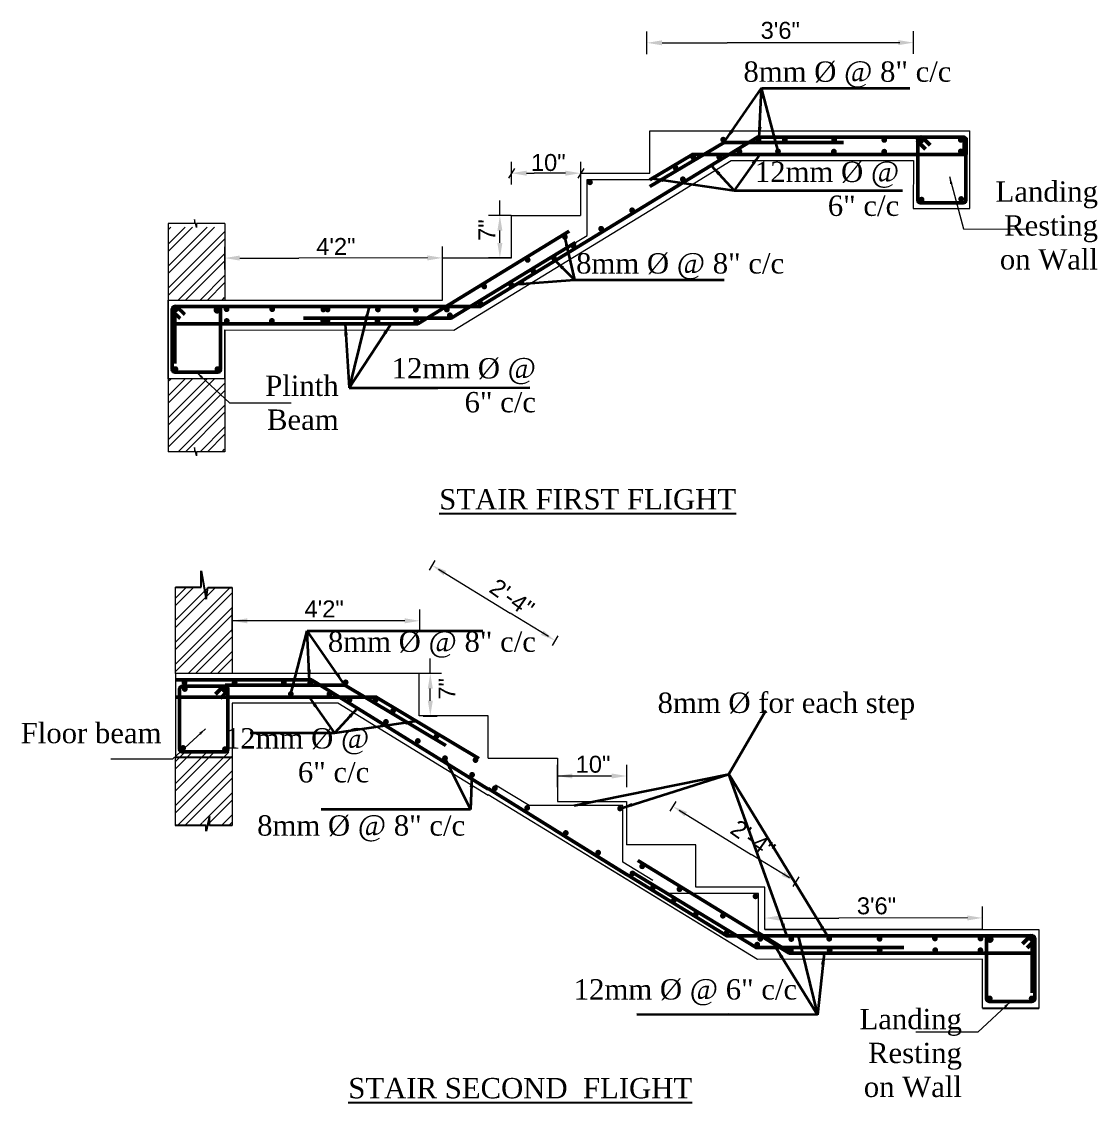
# Model space of a CAD drawing. Header units: inches. Extents: x 334224 to 340955, y 74691 to 79424.
# Drawn here: x 339408 to 339980, y 75676 to 76250 of the extents above; entities that cross this region are included whole.
import ezdxf

# ---------------------------------------------------------------- set-up
doc = ezdxf.new("R2010")
doc.units = ezdxf.units.IN
doc.header["$MEASUREMENT"] = 0
for name, color, linetype, lineweight in [('0.00', 1, 'Continuous', 0), ('0.13', 2, 'Continuous', 13), ('0.18', 3, 'Continuous', 18), ('0.25', 31, 'Continuous', 18), ('0.50', 6, 'Continuous', 50), ('6ELEV', 2, 'Continuous', 25), ('HA', 252, 'Continuous', 15), ('Wall', 20, 'Continuous', 35)]:
    doc.layers.add(name, color=color, linetype=linetype, lineweight=lineweight)
for name, color, linetype in [('elev', 1, 'Continuous'), ('OUTLINE', 1, 'Continuous'), ('plan wall', 7, 'Continuous')]:
    doc.layers.add(name, color=color, linetype=linetype)
doc.styles.add('dim', font='ARIALN.TTF')
doc.styles.add('RIMAL', font='times.ttf', dxfattribs={"height": 8})
doc.styles.get("Standard").update_dxf_attribs({"font": 'arial.ttf', "height": 9})
doc.dimstyles.new('small', dxfattribs={"dimtxt": 8, "dimasz": 6, "dimexe": 3, "dimexo": 3, "dimgap": 1.5, "dimtad": 1, "dimdec": 4, "dimrnd": 1, "dimzin": 0, "dimdsep": 46, "dimlunit": 4, "dimtxsty": 'dim', "dimcen": 0.0625, "dimclrd": 256, "dimclre": 256, "dimclrt": 256, "dimadec": 0, "dimazin": 0, "dimtfac": 1, "dimtdec": 4, "dimtmove": 1, "dimatfit": 3, "dimfxl": 0, "dimfrac": 2, "dimtolj": 1, "dimtzin": 0, "dimarcsym": 0})
doc.dimstyles.new('Standard-1', dxfattribs={"dimtxt": 6, "dimasz": 4, "dimexe": 6, "dimexo": 6, "dimgap": 0.09, "dimtad": 0, "dimrnd": 0.03939, "dimzin": 3, "dimdsep": 46, "dimlunit": 4, "dimtxsty": 'Standard', "dimcen": 0.09, "dimclrd": 1, "dimclre": 2, "dimclrt": 3, "dimaunit": 1, "dimadec": 8, "dimazin": 0, "dimtfac": 0.5, "dimtofl": 0, "dimtmove": 0, "dimatfit": 3, "dimfxl": 0, "dimtolj": 1, "dimtzin": 0, "dimlwd": 0, "dimlwe": 0, "dimarcsym": 0})

# ---------------------------------------------------------------- blocks, each defined once
blk = doc.blocks.new('Complete project')
at = {"layer": 'HA', "ltscale": 3}
h = blk.add_hatch(dxfattribs=at)
h.set_pattern_fill('ANSI32', color=256, scale=22, style=0)
h.set_pattern_definition([(45, (161989.721, 76152.41), (-5.83363094, 5.83363094), []), (45, (161993.6104, 76152.41), (-5.83363094, 5.83363094), [])])
h.paths.add_polyline_path([(339516.13656, 76101.7592), (339500.6907, 76101.7592), (339500.17235, 76103.98821), (339500.17235, 76101.7592), (339486.1068, 76101.7592), (339486.1068, 76140.54678), (339516.13656, 76140.54678)])
h = blk.add_hatch(dxfattribs=at)
h.set_pattern_fill('ANSI32', color=256, scale=22, style=0)
h.set_pattern_definition([(45, (161989.721, 76071.876), (-5.83363094, 5.83363094), []), (45, (161993.6104, 76071.876), (-5.83363094, 5.83363094), [])])
h.paths.add_polyline_path([(339516.13656, 76021.22515), (339500.6907, 76021.22515), (339500.17235, 76023.45417), (339500.17235, 76021.22515), (339486.1068, 76021.22515), (339486.1068, 76060.01273), (339516.13656, 76060.01273)])
h = blk.add_hatch(dxfattribs=at)
h.set_pattern_fill('ANSI32', color=256, scale=22, style=0)
h.set_pattern_definition([(45, (164838.009, 75693.6585), (-5.83363094, 5.83363094), []), (45, (164841.898, 75693.6585), (-5.83363094, 5.83363094), [])])
h.paths.add_polyline_path([(339490.07622, 75903.54209), (339520.10598, 75903.54209), (339520.10598, 75916.03242), (339520.10598, 75949.08156), (339505.14369, 75949.08156), (339505.14369, 75947.0021), (339504.66012, 75949.08156), (339490.07622, 75949.08156)])
h = blk.add_hatch(dxfattribs=at)
h.set_pattern_fill('ANSI32', color=256, scale=22, style=0)
h.set_pattern_definition([(45, (164241.2825, 75873.611), (-5.83363094, 5.83363094), []), (45, (164245.1716, 75873.611), (-5.83363094, 5.83363094), [])])
h.paths.add_polyline_path([(339520.10598, 75822.96018), (339504.66012, 75822.96018), (339504.14176, 75825.18919), (339504.14176, 75822.96018), (339490.07622, 75822.96018), (339490.07622, 75861.74775), (339520.10598, 75861.74775)])
at = {"layer": '0.00'}
for points in [[(339516.15751, 76142.42371), (339501.19522, 76142.42371), (339501.19522, 76140.34425), (339500.19329, 76144.65272), (339500.19329, 76142.42371), (339486.12775, 76142.42371)], [(339516.15751, 76021.22515), (339501.19522, 76021.22515), (339501.19522, 76019.1457), (339500.19329, 76023.45417), (339500.19329, 76021.22515), (339486.12775, 76021.22515)]]:
    blk.add_lwpolyline(points, dxfattribs=at)
at = {"layer": '0.13'}
for points, const_width in [([(339781.64769, 76186.99611, -1), (339780.12216, 76186.99611, -1)], 1.52553), ([(339781.18201, 76187.62678, -1), (339780.41925, 76187.62678, -1)], 0.76276), ([(339800.44175, 76186.81465, -1), (339798.91622, 76186.81465, -1)], 1.52553), ([(339799.86005, 76187.61299, -1), (339799.09729, 76187.61299, -1)], 0.76276), ([(339814.44364, 76186.86127, -1), (339812.91811, 76186.86127, -1)], 1.52553), ([(339813.43813, 76187.39688, -1), (339812.67536, 76187.39688, -1)], 0.76276), ([(339840.60391, 76186.81724, -1), (339839.07838, 76186.81724, -1)], 1.52553), ([(339840.10646, 76187.39688, -1), (339839.3437, 76187.39688, -1)], 0.76276), ([(339867.20514, 76186.83447, -1), (339865.67961, 76186.83447, -1)], 1.52553), ([(339866.77313, 76187.39688, -1), (339866.01036, 76187.39688, -1)], 0.76276), ([(339886.8303, 76186.52298, -1), (339885.30477, 76186.52298, -1)], 1.52553), ([(339907.82709, 76186.85845, -1), (339906.30156, 76186.85845, -1)], 1.52553), ([(339765.75194, 76177.62354, -1), (339764.22641, 76177.62354, -1)], 1.52553), ([(339765.16312, 76178.33297, -1), (339764.40036, 76178.33297, -1)], 0.76276), ([(339779.55515, 76177.67299, -1), (339778.02962, 76177.67299, -1)], 1.52553), ([(339790.27377, 76180.75938, -1), (339788.74824, 76180.75938, -1)], 1.52553), ([(339810.7573, 76180.81548, -1), (339809.23177, 76180.81548, -1)], 1.52553), ([(339810.21869, 76179.99583, -1), (339809.45592, 76179.99583, -1)], 0.76276), ([(339840.43551, 76180.62958, -1), (339838.90998, 76180.62958, -1)], 1.52553), ([(339840.09581, 76179.85392, -1), (339839.33304, 76179.85392, -1)], 0.76276), ([(339867.18313, 76180.59932, -1), (339865.6576, 76180.59932, -1)], 1.52553), ([(339866.76247, 76179.85392, -1), (339865.99971, 76179.85392, -1)], 0.76276), ([(339907.87753, 76180.76943, -1), (339906.352, 76180.76943, -1)], 1.52553), ([(339756.41976, 76171.91042, -1), (339754.89423, 76171.91042, -1)], 1.52553), ([(339755.60389, 76172.53773, -1), (339754.84113, 76172.53773, -1)], 0.76276), ([(339760.23211, 76165.98922, -1), (339758.70658, 76165.98922, -1)], 1.52553), ([(339710.90427, 76164.3403, -1), (339709.37874, 76164.3403, -1)], 1.52553), ([(339760.0977, 76165.15938, -1), (339759.33493, 76165.15938, -1)], 0.76276), ([(339887.02716, 76155.13648, -1), (339885.50163, 76155.13648, -1)], 1.52553), ([(339908.02395, 76155.47195, -1), (339906.49842, 76155.47195, -1)], 1.52553), ([(339733.27352, 76149.48081, -1), (339731.74799, 76149.48081, -1)], 1.52553), ([(339716.8215, 76139.68887, -1), (339715.29597, 76139.68887, -1)], 1.52553), ([(339697.61834, 76135.29817, -1), (339696.09281, 76135.29817, -1)], 1.52553), ([(339697.02295, 76135.85595, -1), (339696.26019, 76135.85595, -1)], 0.76276), ([(339702.17609, 76130.5443, -1), (339700.65056, 76130.5443, -1)], 1.52553), ([(339702.13493, 76129.69867, -1), (339701.37216, 76129.69867, -1)], 0.76276), ([(339677.81868, 76123.12656, -1), (339676.29315, 76123.12656, -1)], 1.52553), ([(339677.1412, 76123.59281, -1), (339676.37844, 76123.59281, -1)], 0.76276), ([(339691.77791, 76124.06556, -1), (339690.25238, 76124.06556, -1)], 1.52553), ([(339691.74338, 76123.36198, -1), (339690.98062, 76123.36198, -1)], 0.76276), ([(339680.85456, 76117.16667, -1), (339679.32903, 76117.16667, -1)], 1.52553), ([(339680.82495, 76116.69951, -1), (339680.06218, 76116.69951, -1)], 0.76276), ([(339654.75398, 76109.03159, -1), (339653.22845, 76109.03159, -1)], 1.52553), ([(339654.36623, 76109.29204, -1), (339653.60347, 76109.29204, -1)], 0.76276), ([(339668.99161, 76110.09774, -1), (339667.46608, 76110.09774, -1)], 1.52553), ([(339669.0058, 76109.42952, -1), (339668.24304, 76109.42952, -1)], 0.76276), ([(339490.73598, 76096.80206, 1), (339489.14689, 76096.80206, 1)], 1.58909), ([(339511.19099, 76096.54001, -1), (339513.09791, 76096.54001, -1)], 1.90691), ([(339517.93864, 76096.95786, -1), (339516.41311, 76096.95786, -1)], 1.52553), ([(339542.13492, 76096.97357, -1), (339540.60939, 76096.97357, -1)], 1.52553), ([(339542.05131, 76097.59469, -1), (339541.28854, 76097.59469, -1)], 0.76276), ([(339569.32852, 76096.82679, -1), (339567.80299, 76096.82679, -1)], 1.52553), ([(339568.71964, 76097.59469, -1), (339567.95688, 76097.59469, -1)], 0.76276), ([(339571.55445, 76096.80411, -1), (339570.02892, 76096.80411, -1)], 1.52553), ([(339571.00836, 76097.53514, -1), (339570.24559, 76097.53514, -1)], 0.76276), ([(339598.29084, 76096.81539, -1), (339596.76531, 76096.81539, -1)], 1.52553), ([(339597.67336, 76097.53514, -1), (339596.91059, 76097.53514, -1)], 0.76276), ([(339618.41893, 76096.66922, -1), (339616.8934, 76096.66922, -1)], 1.52553), ([(339618.11048, 76097.41901, -1), (339617.34771, 76097.41901, -1)], 0.76276), ([(339634.9077, 76096.76069, -1), (339633.38217, 76096.76069, -1)], 1.52553), ([(339634.33983, 76097.36586, -1), (339633.57707, 76097.36586, -1)], 0.76276), ([(339652.77796, 76099.96608, -1), (339651.25243, 76099.96608, -1)], 1.52553), ([(339652.10121, 76099.22726, -1), (339651.33844, 76099.22726, -1)], 0.76276), ([(339518.0074, 76090.71746, -1), (339516.48187, 76090.71746, -1)], 1.52553), ([(339541.9689, 76090.7597, -1), (339540.44337, 76090.7597, -1)], 1.52553), ([(339569.23228, 76090.83362, -1), (339567.70676, 76090.83362, -1)], 1.52553), ([(339568.68619, 76091.56465, -1), (339567.92342, 76091.56465, -1)], 0.76276), ([(339571.49894, 76090.76999, -1), (339569.97341, 76090.76999, -1)], 1.52553), ([(339570.95284, 76091.50102, -1), (339570.19007, 76091.50102, -1)], 0.76276), ([(339598.05061, 76090.73487, -1), (339596.52508, 76090.73487, -1)], 1.52553), ([(339597.50452, 76091.4659, -1), (339596.74175, 76091.4659, -1)], 0.76276), ([(339618.61814, 76090.54125, -1), (339617.09261, 76090.54125, -1)], 1.52553), ([(339636.51679, 76093.71373, -1), (339634.99126, 76093.71373, -1)], 1.52553), ([(339635.94892, 76094.31891, -1), (339635.18615, 76094.31891, -1)], 0.76276), ([(339542.04065, 76090.05173, -1), (339541.27789, 76090.05173, -1)], 0.76276), ([(339568.70899, 76090.05173, -1), (339567.94622, 76090.05173, -1)], 0.76276), ([(339570.9977, 76089.99217, -1), (339570.23494, 76089.99217, -1)], 0.76276), ([(339597.6627, 76089.99217, -1), (339596.89994, 76089.99217, -1)], 0.76276), ([(339490.73598, 76065.09759, -1), (339489.14689, 76065.09759, -1)], 1.58909), ([(339511.54928, 76065.09759, 1), (339513.13837, 76065.09759, 1)], 1.58909), ([(339494.0727, 75898.64451, 1), (339495.59823, 75898.64451, 1)], 1.52553), ([(339494.50472, 75899.20693, 1), (339495.26748, 75899.20693, 1)], 0.76276), ([(339520.67393, 75898.62728, 1), (339522.19946, 75898.62728, 1)], 1.52553), ([(339521.17138, 75899.20693, 1), (339521.93415, 75899.20693, 1)], 0.76276), ([(339546.8342, 75898.67131, 1), (339548.35973, 75898.67131, 1)], 1.52553), ([(339547.83972, 75899.20693, 1), (339548.60248, 75899.20693, 1)], 0.76276), ([(339560.8361, 75898.62469, 1), (339562.36163, 75898.62469, 1)], 1.52553), ([(339561.41779, 75899.42304, 1), (339562.18055, 75899.42304, 1)], 0.76276), ([(339579.63015, 75898.80615, 1), (339581.15568, 75898.80615, 1)], 1.52553), ([(339580.09583, 75899.43682, 1), (339580.8586, 75899.43682, 1)], 0.76276), ([(339494.20001, 75895.25157, 1), (339495.72554, 75895.25157, 1)], 1.52553), ([(339515.19681, 75894.91611, 1), (339516.72234, 75894.91611, 1)], 1.52553), ([(339550.52054, 75892.62553, 1), (339552.04607, 75892.62553, 1)], 1.52553), ([(339551.05915, 75891.80588, 1), (339551.82192, 75891.80588, 1)], 0.76276), ([(339571.00407, 75892.56943, 1), (339572.5296, 75892.56943, 1)], 1.52553), ([(339581.72269, 75889.48303, 1), (339583.24822, 75889.48303, 1)], 1.52553), ([(339595.52591, 75889.43358, 1), (339597.05144, 75889.43358, 1)], 1.52553), ([(339596.11472, 75890.14301, 1), (339596.87748, 75890.14301, 1)], 0.76276), ([(339604.85808, 75883.72047, 1), (339606.38361, 75883.72047, 1)], 1.52553), ([(339605.67395, 75884.34777, 1), (339606.43671, 75884.34777, 1)], 0.76276), ([(339601.04574, 75877.79927, 1), (339602.57127, 75877.79927, 1)], 1.52553), ([(339601.18014, 75876.96942, 1), (339601.94291, 75876.96942, 1)], 0.76276), ([(339617.95438, 75867.66983, 1), (339619.47991, 75867.66983, 1)], 1.52553), ([(339627.83438, 75870.03835, 1), (339629.35991, 75870.03835, 1)], 1.52553), ([(339628.57394, 75870.68037, 1), (339629.33671, 75870.68037, 1)], 0.76276), ([(339493.31694, 75863.95036, 1), (339494.84247, 75863.95036, 1)], 1.52553), ([(339515.56049, 75863.32282, 1), (339517.08602, 75863.32282, 1)], 1.52553), ([(339632.38295, 75858.5264, 1), (339633.90848, 75858.5264, 1)], 1.52553), ([(339648.58277, 75857.52702, 1), (339650.1083, 75857.52702, 1)], 1.52553), ([(339646.76635, 75849.71202, 1), (339648.29188, 75849.71202, 1)], 1.52553), ([(339646.6553, 75849.10449, 1), (339647.41807, 75849.10449, 1)], 0.76276), ([(339658.8695, 75842.55815, 1), (339660.39503, 75842.55815, 1)], 1.52553), ([(339676.06822, 75832.11507, 1), (339677.59375, 75832.11507, 1)], 1.52553), ([(339725.35786, 75831.80543, 1), (339726.88339, 75831.80543, 1)], 1.52553), ([(339696.53639, 75818.8162, 1), (339698.06192, 75818.8162, 1)], 1.52553), ([(339713.7351, 75808.37312, 1), (339715.26063, 75808.37312, 1)], 1.52553), ([(339737.10707, 75801.10821, 1), (339738.6326, 75801.10821, 1)], 1.52553), ([(339737.70246, 75801.666, 1), (339738.46523, 75801.666, 1)], 0.76276), ([(339731.94638, 75797.30998, 1), (339733.47191, 75797.30998, 1)], 1.52553), ([(339742.94751, 75789.8756, 1), (339744.47304, 75789.8756, 1)], 1.52553), ([(339742.98204, 75789.17203, 1), (339743.7448, 75789.17203, 1)], 0.76276), ([(339756.90674, 75788.9366, 1), (339758.43227, 75788.9366, 1)], 1.52553), ([(339757.58422, 75789.40286, 1), (339758.34698, 75789.40286, 1)], 0.76276), ([(339753.87085, 75782.97671, 1), (339755.39638, 75782.97671, 1)], 1.52553), ([(339753.90047, 75782.50955, 1), (339754.66324, 75782.50955, 1)], 0.76276), ([(339797.29606, 75785.15035, 1), (339798.82159, 75785.15035, 1)], 1.52553), ([(339797.68381, 75785.4108, 1), (339798.44657, 75785.4108, 1)], 0.76276), ([(339798.20354, 75785.62267, 1), (339798.9663, 75785.62267, 1)], 0.76276), ([(339765.73381, 75775.90779, 1), (339767.25934, 75775.90779, 1)], 1.52553), ([(339765.71962, 75775.23956, 1), (339766.48238, 75775.23956, 1)], 0.76276), ([(339779.97144, 75774.84163, 1), (339781.49697, 75774.84163, 1)], 1.52553), ([(339780.35919, 75775.10209, 1), (339781.12195, 75775.10209, 1)], 0.76276), ([(339781.94745, 75765.77612, 1), (339783.47298, 75765.77612, 1)], 1.52553), ([(339782.62421, 75765.0373, 1), (339783.38698, 75765.0373, 1)], 0.76276), ([(339798.20863, 75759.52378, 1), (339799.73416, 75759.52378, 1)], 1.52553), ([(339798.7765, 75760.12895, 1), (339799.53927, 75760.12895, 1)], 0.76276), ([(339799.81771, 75762.57073, 1), (339801.34324, 75762.57073, 1)], 1.52553), ([(339800.38559, 75763.17591, 1), (339801.14835, 75763.17591, 1)], 0.76276), ([(339816.30649, 75762.47927, 1), (339817.83202, 75762.47927, 1)], 1.52553), ([(339816.61494, 75763.22905, 1), (339817.37771, 75763.22905, 1)], 0.76276), ([(339836.43458, 75762.62544, 1), (339837.96011, 75762.62544, 1)], 1.52553), ([(339837.05206, 75763.34518, 1), (339837.81483, 75763.34518, 1)], 0.76276), ([(339863.17097, 75762.61415, 1), (339864.6965, 75762.61415, 1)], 1.52553), ([(339863.71706, 75763.34518, 1), (339864.47983, 75763.34518, 1)], 0.76276), ([(339892.5905, 75762.78361, 1), (339894.11603, 75762.78361, 1)], 1.52553), ([(339892.67411, 75763.40474, 1), (339893.43688, 75763.40474, 1)], 0.76276), ([(339916.78678, 75762.76791, 1), (339918.31231, 75762.76791, 1)], 1.52553), ([(339917.50251, 75763.39793, -1), (339916.73974, 75763.39793, -1)], 0.76276), ([(339923.53442, 75762.35006, 1), (339921.62751, 75762.35006, 1)], 1.90691), ([(339944.16917, 75763.39793, -1), (339943.40641, 75763.39793, -1)], 0.76276), ([(339943.98944, 75762.6121, -1), (339945.57853, 75762.6121, -1)], 1.58909), ([(339816.10728, 75756.35129, 1), (339817.63281, 75756.35129, 1)], 1.52553), ([(339836.67481, 75756.54492, 1), (339838.20034, 75756.54492, 1)], 1.52553), ([(339837.06272, 75755.80222, 1), (339837.82548, 75755.80222, 1)], 0.76276), ([(339837.2209, 75757.27594, 1), (339837.98367, 75757.27594, 1)], 0.76276), ([(339863.22648, 75756.58003, 1), (339864.75201, 75756.58003, 1)], 1.52553), ([(339863.72772, 75755.80222, 1), (339864.49048, 75755.80222, 1)], 0.76276), ([(339863.77258, 75757.31106, 1), (339864.53535, 75757.31106, 1)], 0.76276), ([(339892.75652, 75756.56975, 1), (339894.28205, 75756.56975, 1)], 1.52553), ([(339892.68476, 75755.86177, 1), (339893.44753, 75755.86177, 1)], 0.76276), ([(339916.71801, 75756.5275, 1), (339918.24354, 75756.5275, 1)], 1.52553), ([(339923.17614, 75730.90763, -1), (339921.58705, 75730.90763, -1)], 1.58909), ([(339943.98944, 75730.90763, 1), (339945.57853, 75730.90763, 1)], 1.58909)]:
    blk.add_lwpolyline(points, format="xyb", close=True, dxfattribs=dict(at, const_width=const_width))
at = {"layer": '0.18', "color": 1, "lineweight": 13}
for p, q in [((339740.41792, 76232.40502), (339740.41792, 76244.40502)), ((339881.93935, 76232.52049), (339881.93935, 76244.52049)), ((339668.44622, 76163.18418), (339668.44622, 76175.18418)), ((339705.25446, 76163.18418), (339705.25446, 76175.18418)), ((339670.01362, 76171.74215), (339666.87882, 76166.6262)), ((339706.82186, 76171.74215), (339703.68706, 76166.6262)), ((339668.30464, 76146.68418), (339656.30464, 76146.68418)), ((339516.15751, 76118.12462), (339516.15751, 76130.12462)), ((339631.77955, 76118.18418), (339631.77955, 76130.18418)), ((339668.30464, 76124.18418), (339656.30464, 76124.18418)), ((339627.80432, 75963.56645), (339624.66951, 75958.4505)), ((339520.10598, 75925.48279), (339520.10598, 75937.48279)), ((339619.77507, 75925.48279), (339619.77507, 75937.48279)), ((339693.12234, 75923.5428), (339689.98754, 75918.42684)), ((339631.35671, 75903.49422), (339619.35671, 75903.49422)), ((339692.81792, 75843.05339), (339692.81792, 75855.05339)), ((339729.64236, 75843.05339), (339729.64236, 75855.05339)), ((339755.75371, 75835.52393), (339752.61891, 75830.40797)), ((339821.07174, 75795.50028), (339817.93693, 75790.38432)), ((339802.94587, 75767.62567), (339802.94587, 75779.62567)), ((339918.56791, 75767.68522), (339918.56791, 75779.68522)), ((339918.56791, 75767.68522), (339918.56791, 75779.68522))]:
    blk.add_line(p, q, dxfattribs=at)
at = {"layer": '0.18', "color": 2, "lineweight": 0}
for p, q in [((339748.41792, 76238.40502), (339782.96312, 76238.40502)), ((339874.63221, 76238.40502), (339782.96312, 76238.40502)), ((339676.44622, 76169.18418), (339680.48594, 76169.18418)), ((339697.11289, 76169.18418), (339680.48594, 76169.18418)), ((339662.30464, 76146.68418), (339662.30464, 76154.68418)), ((339662.30464, 76132.18418), (339662.30464, 76138.68418)), ((339524.15751, 76124.12462), (339555.4902, 76124.12462)), ((339623.77955, 76124.18418), (339555.4902, 76124.12462)), ((339629.64755, 75958.91861), (339667.81621, 75935.48108)), ((339611.77507, 75931.48279), (339520.10598, 75931.48279)), ((339688.1443, 75923.07469), (339667.81621, 75935.48108)), ((339625.35671, 75903.49422), (339625.35671, 75911.49422)), ((339625.35671, 75888.99422), (339625.35671, 75895.49422)), ((339721.64236, 75849.05339), (339692.88516, 75849.05339)), ((339757.59695, 75830.87608), (339795.76561, 75807.43856)), ((339816.0937, 75795.03217), (339795.76561, 75807.43856)), ((339810.94587, 75773.62567), (339842.27856, 75773.62567)), ((339910.56791, 75773.68522), (339842.27856, 75773.62567))]:
    blk.add_line(p, q, dxfattribs=at)
at = {"layer": '0.18'}
for p, q in [((339741.92113, 76169.18418), (339741.92113, 76191.68418)), ((339741.92113, 76169.18418), (339741.92113, 76191.68418)), ((339741.92113, 76191.68418), (339881.92113, 76191.68418)), ((339881.92113, 76191.68418), (339911.95089, 76191.68418)), ((339911.95089, 76150.48323), (339911.95089, 76191.68418)), ((339705.25446, 76146.68418), (339705.25446, 76169.18418)), ((339705.25446, 76169.18418), (339741.92113, 76169.18418)), ((339881.86327, 76150.48323), (339911.89302, 76150.48323)), ((339668.44622, 76124.18418), (339668.44622, 76146.68418)), ((339668.44622, 76146.68418), (339705.11289, 76146.68418)), ((339486.12775, 76142.42371), (339486.12775, 76021.22515)), ((339516.15751, 76142.42371), (339516.15751, 76101.74373)), ((339631.77955, 76101.68418), (339631.77955, 76124.18418)), ((339631.77955, 76124.18418), (339668.44622, 76124.18418)), ((339486.12775, 76101.7592), (339631.77955, 76101.68418)), ((339486.12775, 76059.99726), (339486.12775, 76101.7592)), ((339516.15751, 76085.9104), (339516.15751, 76021.22515)), ((339516.15751, 76059.99726), (339486.12775, 76059.99726)), ((339490.07622, 75903.49422), (339490.07622, 75949.3207)), ((339520.10598, 75949.15503), (339520.10598, 75903.49422)), ((339619.35671, 75903.49422), (339490.07622, 75903.49422)), ((339490.07622, 75903.49422), (339490.07622, 75858.87636)), ((339619.35671, 75880.99422), (339619.35671, 75903.49422)), ((339520.10598, 75900.0773), (339520.10598, 75900.16089)), ((339520.10598, 75900.0773), (339520.10598, 75900.16089)), ((339656.02338, 75880.99422), (339619.35671, 75880.99422)), ((339656.02338, 75858.49422), (339656.02338, 75880.99422)), ((339490.07622, 75822.72163), (339490.07622, 75858.87636)), ((339520.16384, 75858.87636), (339520.16384, 75822.76582)), ((339656.02338, 75858.49422), (339692.81796, 75858.49422)), ((339692.81796, 75858.49422), (339692.81796, 75835.49422)), ((339692.81796, 75835.49422), (339729.61253, 75835.49422)), ((339729.61253, 75835.49422), (339729.61253, 75812.49422)), ((339766.2792, 75812.49422), (339729.61253, 75812.49422)), ((339766.2792, 75789.99422), (339766.2792, 75812.49422)), ((339802.94587, 75789.99422), (339766.2792, 75789.99422)), ((339802.94587, 75767.49422), (339802.94587, 75789.99422)), ((339918.56791, 75767.68522), (339918.56791, 75776.75864)), ((339802.94587, 75767.49422), (339918.56791, 75767.55377)), ((339918.56791, 75767.55377), (339802.94587, 75767.49422)), ((339918.56791, 75767.55377), (339948.59767, 75767.55377)), ((339948.59767, 75767.55377), (339948.59767, 75725.80731)), ((339948.59767, 75767.55377), (339948.59767, 75725.64402)), ((339918.56791, 75764.26831), (339918.56791, 75764.35189)), ((339918.56791, 75764.26831), (339918.56791, 75764.35189))]:
    blk.add_line(p, q, dxfattribs=at)
for points in [[(339741.92113, 76149.4081), (339785.0753, 76175.85084), (339881.92113, 76175.85084), (339881.86327, 76150.48323)], [(339516.15751, 76059.99726), (339516.15751, 76085.9104), (339637.84301, 76085.85084), (339741.92113, 76149.45538)], [(339656.02338, 75838.63624), (339576.20254, 75887.66089), (339520.10598, 75887.66089), (339520.10598, 75858.87636)], [(339689.69316, 75818.51531), (339656.15129, 75839.11618)], [(339799.07282, 75751.66196), (339689.69316, 75818.51531)], [(339728.23555, 75795.06754), (339689.71879, 75818.54533)], [(339918.56791, 75725.80731), (339918.56791, 75751.72044), (339799.07282, 75751.66196), (339723.31697, 75798.0814)], [(339918.56791, 75767.55377), (339802.94587, 75767.49422)]]:
    blk.add_lwpolyline(points, dxfattribs=at)
at = {"layer": '0.18', "color": 2}
for points in [[(339748.41792, 76239.73835), (339748.41792, 76237.07168), (339740.41792, 76238.40502)], [(339873.93935, 76239.85383), (339873.93935, 76237.18716), (339881.93935, 76238.52049)], [(339676.44622, 76170.51751), (339676.44622, 76167.85084), (339668.44622, 76169.18418)], [(339697.11289, 76170.51751), (339697.11289, 76167.85084), (339705.11289, 76169.18418)], [(339663.63798, 76138.68418), (339660.97131, 76138.68418), (339662.30464, 76146.68418)], [(339663.63798, 76132.18418), (339660.97131, 76132.18418), (339662.30464, 76124.18418)], [(339524.15751, 76125.45795), (339524.15751, 76122.79129), (339516.15751, 76124.12462)], [(339623.77955, 76125.51751), (339623.77955, 76122.85084), (339631.77955, 76124.18418)], [(339633.75481, 75957.96562), (339632.36157, 75955.69186), (339626.23692, 75961.00848)], [(339528.10598, 75932.81613), (339528.10598, 75930.14946), (339520.10598, 75931.48279)], [(339611.77507, 75932.81613), (339611.77507, 75930.14946), (339619.77507, 75931.48279)], [(339685.43029, 75926.30144), (339684.03704, 75924.02768), (339691.55494, 75920.98482)], [(339626.69005, 75895.49422), (339624.02338, 75895.49422), (339625.35671, 75903.49422)], [(339626.69005, 75888.99422), (339624.02338, 75888.99422), (339625.35671, 75880.99422)], [(339700.81792, 75850.38672), (339700.81792, 75847.72006), (339692.81792, 75849.05339)], [(339721.64236, 75850.38672), (339721.64236, 75847.72006), (339729.64236, 75849.05339)], [(339761.70421, 75829.92309), (339760.31096, 75827.64933), (339754.18631, 75832.96595)], [(339813.37969, 75798.25892), (339811.98644, 75795.98516), (339819.50434, 75792.9423)], [(339810.94587, 75774.959), (339810.94587, 75772.29234), (339802.94587, 75773.62567)], [(339910.56791, 75775.01856), (339910.56791, 75772.35189), (339918.56791, 75773.68522)]]:
    blk.add_solid(points, dxfattribs=at)
at = {"layer": '0.25'}
for points in [[(339693.01544, 76126.66017), (339708.58779, 76136.16501), (339708.58779, 76165.85084), (339741.92113, 76165.85084)], [(339743.46612, 75793.64123), (339727.67434, 75803.32182), (339727.67434, 75833.31597), (339691.00767, 75833.31597), (339677.8022, 75833.31597), (339660.00042, 75844.18842)], [(339815.40431, 75756.65806), (339799.61253, 75766.28641), (339799.61253, 75786.66089), (339762.94587, 75786.66089), (339750.09684, 75786.69566), (339732.07213, 75797.69885)]]:
    blk.add_lwpolyline(points, dxfattribs=at)
at = {"layer": '0.50'}
for points in [[(339908.84512, 76179.834), (339908.84512, 76188.35084), (339799.09514, 76188.35084), (339741.92113, 76153.40298)], [(339741.92113, 76165.59979), (339764.59071, 76179.18418), (339909.88082, 76179.18418), (339909.88082, 76187.99083)], [(339741.92113, 76162.04491), (339781.36436, 76185.55452), (339844.80346, 76185.55452)], [(339761.64917, 76165.53572), (339741.92113, 76153.44736)], [(339741.92113, 76153.48376), (339651.86284, 76098.35084), (339489.69739, 76098.4104), (339489.69739, 76068.10254)], [(339489.07277, 76097.83443), (339489.07277, 76089.24373), (339618.72002, 76089.18418), (339699.10127, 76138.43783)], [(339557.98483, 76092.21101), (339636.35703, 76092.15145), (339702.50091, 76132.43745)], [(339490.07622, 75900.16089), (339562.1827, 75900.16089), (339656.02338, 75842.12569)], [(339633.67865, 75865.31856), (339579.91348, 75897.36457), (339516.47439, 75897.36457)], [(339651.13658, 75858.36627), (339596.68713, 75890.99422), (339490.07622, 75890.99422)], [(339656.15129, 75842.4308), (339724.78086, 75799.75049)], [(339691.29505, 75820.39125), (339729.48662, 75796.7719)], [(339724.78086, 75799.75049), (339782.86258, 75764.16089), (339945.02803, 75764.22044), (339945.02803, 75733.91258)], [(339945.65264, 75763.64447), (339945.65264, 75755.05377), (339816.0054, 75754.99422), (339735.62415, 75804.24787)], [(339876.74058, 75758.02105), (339798.36839, 75757.9615), (339732.22451, 75798.2475)]]:
    blk.add_lwpolyline(points, dxfattribs=at)
for points in [[(339890.77477, 76184.06101), (339886.48494, 76188.35084, 0.589625703), (339884.20385, 76186.04296), (339884.20385, 76154.9297, 0.414213562), (339885.70385, 76153.4297), (339908.30504, 76153.4297, 0.414213562), (339909.80504, 76154.9297), (339909.80504, 76186.85084, 0.414213562), (339908.30504, 76188.35084), (339886.48494, 76188.35084, 0.589625703), (339884.20385, 76186.04296), (339888.35181, 76181.895)], [(339494.91296, 76094.12057), (339490.62313, 76098.4104, 0.589625703), (339488.34203, 76096.10251), (339488.34203, 76064.98925, 0.414213562), (339489.84203, 76063.48925), (339512.44322, 76063.48925, 0.414213562), (339513.94322, 76064.98925), (339513.94322, 76096.9104, 0.414213562), (339512.44322, 76098.4104), (339490.62313, 76098.4104, 0.589625703), (339488.34203, 76096.10251), (339492.48999, 76091.95455)], [(339511.25233, 75892.45414), (339515.54216, 75896.74397, -0.589625703), (339517.82325, 75894.43609), (339517.82325, 75863.32282, -0.414213562), (339516.32325, 75861.82282), (339493.72207, 75861.82282, -0.414213562), (339492.22207, 75863.32282), (339492.22207, 75895.24397, -0.414213562), (339493.72207, 75896.74397), (339515.54216, 75896.74397, -0.589625703), (339517.82325, 75894.43609), (339513.67529, 75890.28813)], [(339939.81246, 75759.93061), (339944.10229, 75764.22044, -0.589625703), (339946.38338, 75761.91256), (339946.38338, 75730.7993, -0.414213562), (339944.88338, 75729.2993), (339922.2822, 75729.2993, -0.414213562), (339920.7822, 75730.7993), (339920.7822, 75762.72044, -0.414213562), (339922.2822, 75764.22044), (339944.10229, 75764.22044, -0.589625703), (339946.38338, 75761.91256), (339942.23542, 75757.7646)]]:
    blk.add_lwpolyline(points, format="xyb", dxfattribs=at)
at = {"layer": 'elev'}
blk.add_line((339621.50379, 75880.99422), (339629.05564, 75880.99422), dxfattribs=at)
at = {"layer": 'OUTLINE'}
for p, q in [((339503.70209, 75949.3207), (339503.70209, 75958.06908)), ((339503.70209, 75958.06908), (339506.2657, 75942.91952)), ((339490.07622, 75949.3207), (339503.70209, 75949.3207)), ((339506.2657, 75942.91952), (339507.25039, 75949.15503)), ((339507.25039, 75949.15503), (339520.10598, 75949.15503)), ((339506.25671, 75822.7375), (339489.86203, 75822.7375)), ((339508.1689, 75827.60109), (339506.25671, 75819.72134)), ((339506.25671, 75819.72134), (339506.25671, 75822.7375)), ((339508.1689, 75822.76582), (339508.1689, 75827.60109)), ((339520.16384, 75822.76582), (339508.1689, 75822.76582))]:
    blk.add_line(p, q, dxfattribs=at)
at = {"layer": 'plan wall', "ltscale": 3}
for p, q in [((339520.16384, 75858.87636), (339490.13408, 75858.87636)), ((339918.56791, 75725.80731), (339948.59767, 75725.80731))]:
    blk.add_line(p, q, dxfattribs=at)
at = {"layer": '0.18', "color": 3, "insert": (339811.20213, 76244.9759), "char_height": 9, "width": 17.9691049, "attachment_point": 5}
blk.add_mtext('\\A1;3\'6"', dxfattribs=at)
at = {"layer": '0.18', "color": 3, "char_height": 9, "attachment_point": 5}
for s, insert in [('\\A1;10"', (339687.9951, 76174.79252)), ('\\A1;4\'2"', (339575.19873, 76130.25782)), ('\\A1;4\'2"', (339568.96837, 75937.80148)), ('\\A1;10"', (339711.78214, 75855.25475)), ('\\A1;3\'6"', (339862.28803, 75780.05852))]:
    blk.add_mtext(s, dxfattribs=dict(at, insert=insert))
for s, insert, rotation in [('\\A1;7"', (339655.40235, 76138.95559), 90), ('\\A1;2\'-4"', (339668.76872, 75943.6907), 324.82119449), ('\\A1;7"', (339634.20439, 75895.33708), 90), ('\\A1;2\'-4"', (339796.71811, 75815.64817), 324.82119449)]:
    blk.add_mtext(s, dxfattribs=dict(at, insert=insert, rotation=rotation))
at = {"layer": '6ELEV', "char_height": 10.8, "attachment_point": 3, "style": 'RIMAL'}
for s, insert in [('8mm Ø @ 8" c/c ', (339902.10274, 76228.52132)), ('12mm %%C @ \\P6" c/c ', (339874.35878, 76175.30186)), ('Landing \\PResting \\Pon Wall', (339979.92352, 76164.8336)), ('8mm Ø @ 8" c/c ', (339813.25551, 76126.68863)), ('12mm %%C @ \\P6" c/c ', (339681.46271, 76070.98437)), ('Plinth\\PBeam', (339576.66803, 76061.69501)), ('{\\LSTAIR FIRST FLIGHT}', (339787.77595, 76001.41845)), ('8mm Ø @ 8" c/c ', (339681.42569, 75925.79566)), ('8mm Ø for each step', (339882.84995, 75893.36438)), ('Floor beam', (339482.59092, 75877.27613)), ('12mm %%C @ \\P6" c/c ', (339592.92994, 75874.46742)), ('8mm Ø @ 8" c/c ', (339643.86649, 75828.18398)), ('12mm %%C @ 6" c/c ', (339820.15155, 75741.15562)), ('Landing \\PResting \\Pon Wall', (339907.66274, 75725.3992)), ('{\\LSTAIR SECOND  FLIGHT}', (339764.42495, 75688.70079))]:
    blk.add_mtext(s, dxfattribs=dict(at, insert=insert))
at = {"layer": '0.13'}
for points in [[(339900.99876, 76167.46148), (339908.59877, 76139.64743), (339942.72164, 76139.47093)], [(339501.14263, 76063.48925), (339518.6437, 76047.30078), (339551.46188, 76047.30078)], [(339505.94001, 75874.17565), (339488.43894, 75857.98718), (339455.62075, 75857.98718)], [(339933.58279, 75729.2993), (339916.08172, 75713.11082), (339883.26354, 75713.11082)]]:
    blk.add_leader(points, dimstyle='Standard-1', override={"dimgap": 0.09, "dimtad": 0}, dxfattribs=at)
at = {"layer": 'HA', "lineweight": -3}
for points in [[(339782.12663, 76186.73815), (339801.32429, 76214.40448), (339843.7816, 76214.40448)], [(339800.0376, 76187.71285), (339801.32429, 76214.40448), (339880.05847, 76214.40448)], [(339810.19095, 76180.13863), (339801.32429, 76214.40448)], [(339800.29413, 76179.18418), (339786.77205, 76159.98326), (339876.03406, 76159.98326)], [(339774.58304, 76173.33104), (339786.77205, 76159.98326), (339831.5764, 76159.98326)], [(339743.12109, 76166.31885), (339786.77205, 76159.98326), (339831.5764, 76159.98326)], [(339696.64157, 76135.47457), (339702.00887, 76112.5265), (339781.4338, 76112.5265)], [(339691.43537, 76122.98772), (339702.00887, 76112.5265), (339744.46619, 76112.5265)], [(339669.25493, 76110.14018), (339702.00887, 76112.5265), (339744.46619, 76112.5265)], [(339592.86536, 76098.35084), (339582.29099, 76055.22969), (339629.32066, 76055.25775)], [(339580.21851, 76089.18418), (339582.29099, 76055.22969), (339629.32066, 76055.25775)], [(339604.49678, 76089.18418), (339582.29099, 76055.22969), (339678.18191, 76055.28691)], [(339551.0869, 75891.94867), (339559.95356, 75926.21453)], [(339579.15122, 75898.54819), (339559.95356, 75926.21453), (339570.30335, 75926.21453)], [(339561.24025, 75899.52289), (339559.95356, 75926.21453), (339653.18207, 75926.21453)], [(339560.98372, 75890.99422), (339574.50579, 75871.7933), (339552.10362, 75871.7933)], [(339586.69481, 75885.14108), (339574.50579, 75871.7933), (339552.10362, 75871.7933)], [(339701.68888, 75833.31597), (339783.80094, 75850.08372), (339803.49799, 75883.8555)], [(339836.39325, 75763.77775), (339783.80094, 75850.08372), (339803.49799, 75883.8555)], [(339814.51614, 75764.81597), (339783.80094, 75850.08372), (339803.49799, 75883.8555)], [(339618.15675, 75878.1289), (339574.50579, 75871.7933), (339529.70144, 75871.7933)], [(339633.14571, 75858.5264), (339646.75834, 75831.1947), (339567.33342, 75831.1947)], [(339647.41807, 75849.10449), (339646.75834, 75831.1947), (339604.30103, 75831.1947)], [(339726.84065, 75832.05717), (339783.80094, 75850.08372)], [(339820.70323, 75764.17478), (339830.97121, 75722.30304), (339783.94154, 75722.3311)], [(339808.76412, 75757.9694), (339830.97121, 75722.30304), (339735.08028, 75722.36026)], [(339834.44206, 75755.00269), (339830.97121, 75722.30304), (339783.94154, 75722.3311)]]:
    blk.add_leader(points, dimstyle='small', dxfattribs=at)

msp = doc.modelspace()

# ---------------------------------------------------------------- block references
at = {"layer": 'Wall', "linetype": 'ByBlock'}
msp.add_blockref('Complete project', (0, 0), dxfattribs=at)

doc.saveas('drawing.dxf')
